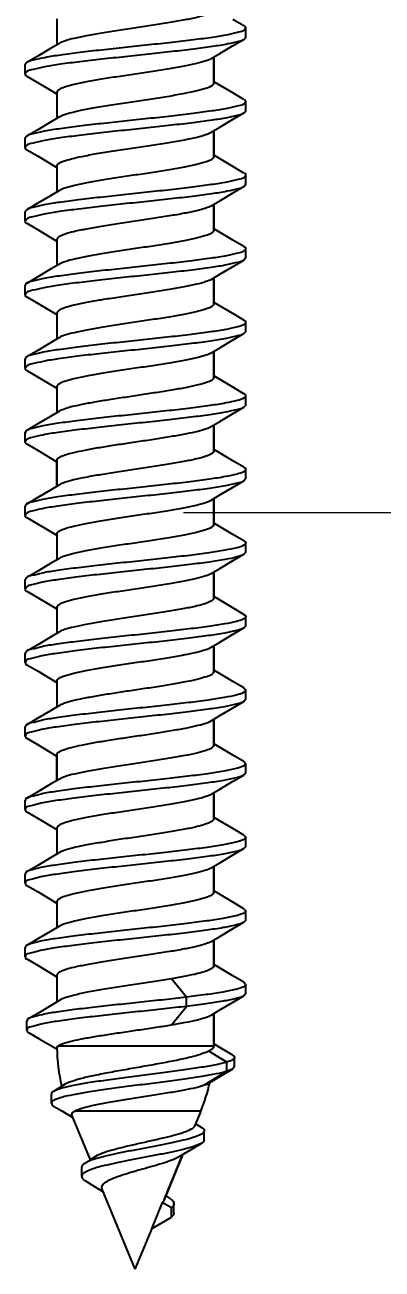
# Model space of a CAD drawing. Header units: millimetres. Extents: x -1995 to -555, y 489 to 1011.
# Drawn here: x -1661.09 to -1654.78, y 570.33 to 592.32 of the extents above; entities that cross this region are included whole.
import ezdxf

# ---------------------------------------------------------------- set-up
doc = ezdxf.new("R2010")
doc.units = ezdxf.units.MM
doc.layers.add('dim', color=82, linetype='Continuous', lineweight=9)
doc.styles.add('ROMAND', font='romand.shx', dxfattribs={"width": 0.75, "bigfont": 'gbcbig.shx'})
doc.dimstyles.new('YanXiu', dxfattribs={"dimtxt": 2.5, "dimasz": 2.2, "dimexe": 1, "dimexo": 0, "dimgap": 0.66, "dimtad": 0, "dimzin": 1, "dimdsep": 46, "dimtxsty": 'ROMAND', "dimblk": 'CLOSEDBLANK', "dimcen": 0, "dimclrd": 3, "dimclre": 3, "dimclrt": 7, "dimazin": 0, "dimtfac": 1, "dimtofl": 0, "dimtmove": 0, "dimatfit": 3, "dimldrblk": 'CLOSEDBLANK', "dimfxl": 1, "dimlwd": 5, "dimlwe": 5, "dimarcsym": 0})

# ---------------------------------------------------------------- blocks, each defined once
blk = doc.blocks.new('_ClosedBlank')
at = {"color": 0, "linetype": 'ByBlock', "lineweight": -2}
for p, q in [((-1, 0.1667), (0, 0)), ((-1, 0.1667), (-1, -0.1667)), ((0, 0), (-1, -0.1667))]:
    blk.add_line(p, q, dxfattribs=at)
blk = doc.blocks.new('*D124')
at = {"layer": 'Defpoints', "color": 0}
for p in [(-1647.09, 593.93), (-1643.19, 593.73), (-1647.09, 583.692)]:
    blk.add_point(p, dxfattribs=at)
at = {"layer": 'dim', "color": 3, "lineweight": 5}
for p, q in [((-1647.09, 592.531), (-1647.09, 582.292)), ((-1643.19, 592.331), (-1643.19, 582.292)), ((-1652.69, 583.692), (-1658.29, 583.692)), ((-1637.59, 583.692), (-1627.807, 583.692))]:
    blk.add_line(p, q, dxfattribs=at)
at = {"layer": 'dim', "color": 3, "lineweight": 5, "xscale": 5.600000000000001, "yscale": 5.600000000000001, "zscale": 5.600000000000001}
blk.add_blockref('_ClosedBlank', (-1647.09, 583.692), dxfattribs=at)
at = {"layer": 'dim', "color": 3, "lineweight": 5, "xscale": 5.600000000000001, "yscale": 5.600000000000001, "zscale": 5.600000000000001, "rotation": 180}
blk.add_blockref('_ClosedBlank', (-1643.19, 583.692), dxfattribs=at)
at = {"layer": 'dim', "color": 7, "insert": (-1621.657, 583.692), "char_height": 7, "attachment_point": 5, "style": 'ROMAND'}
blk.add_mtext('M4', dxfattribs=at)

msp = doc.modelspace()

# ---------------------------------------------------------------- linework, layer by layer
at = {"color": 7, "linetype": 'Continuous'}
for p, q in [((-1660.525, 592.423), (-1660.525, 591.964)), ((-1657.222, 592.299), (-1657.417, 592.414)), ((-1657.19, 592.099), (-1657.19, 592.261)), ((-1657.755, 591.287), (-1657.755, 591.746)), ((-1657.755, 591.746), (-1657.755, 591.287)), ((-1661.058, 591.649), (-1661.09, 591.611)), ((-1661.09, 591.611), (-1661.09, 591.449)), ((-1661.058, 591.411), (-1660.858, 591.294)), ((-1660.858, 591.294), (-1660.536, 591.103)), ((-1657.743, 591.307), (-1657.755, 591.314)), ((-1657.417, 591.114), (-1657.743, 591.307)), ((-1660.536, 591.103), (-1660.525, 591.096)), ((-1660.525, 591.123), (-1660.525, 590.664)), ((-1657.222, 590.999), (-1657.417, 591.114)), ((-1657.19, 590.799), (-1657.19, 590.961)), ((-1661.058, 590.349), (-1661.09, 590.311)), ((-1657.755, 589.987), (-1657.755, 590.446)), ((-1657.755, 590.446), (-1657.755, 589.987)), ((-1661.09, 590.311), (-1661.09, 590.149)), ((-1661.058, 590.111), (-1660.858, 589.994)), ((-1660.858, 589.994), (-1660.536, 589.803)), ((-1657.743, 590.007), (-1657.755, 590.014)), ((-1657.417, 589.814), (-1657.743, 590.007)), ((-1660.536, 589.803), (-1660.525, 589.796)), ((-1660.525, 589.823), (-1660.525, 589.364)), ((-1657.222, 589.699), (-1657.417, 589.814)), ((-1657.19, 589.499), (-1657.19, 589.661)), ((-1661.058, 589.049), (-1661.09, 589.011)), ((-1657.755, 588.687), (-1657.755, 589.146)), ((-1657.755, 589.146), (-1657.755, 588.687)), ((-1661.09, 589.011), (-1661.09, 588.849)), ((-1661.058, 588.811), (-1660.858, 588.694)), ((-1660.858, 588.694), (-1660.536, 588.503)), ((-1657.743, 588.707), (-1657.755, 588.714)), ((-1657.417, 588.514), (-1657.743, 588.707)), ((-1660.536, 588.503), (-1660.525, 588.496)), ((-1660.525, 588.523), (-1660.525, 588.064)), ((-1657.222, 588.399), (-1657.417, 588.514)), ((-1657.19, 588.199), (-1657.222, 588.161)), ((-1657.19, 588.199), (-1657.19, 588.361)), ((-1661.09, 587.711), (-1661.09, 587.549)), ((-1657.755, 587.387), (-1657.755, 587.846)), ((-1657.755, 587.846), (-1657.755, 587.387)), ((-1661.058, 587.511), (-1660.858, 587.394)), ((-1660.858, 587.394), (-1660.536, 587.203)), ((-1657.743, 587.407), (-1657.755, 587.414)), ((-1657.417, 587.214), (-1657.743, 587.407)), ((-1660.536, 587.203), (-1660.525, 587.196)), ((-1660.525, 587.223), (-1660.525, 586.764)), ((-1657.222, 587.099), (-1657.417, 587.214)), ((-1657.19, 586.899), (-1657.19, 587.061)), ((-1657.19, 586.899), (-1657.222, 586.861)), ((-1661.09, 586.411), (-1661.09, 586.249)), ((-1657.755, 586.087), (-1657.755, 586.546)), ((-1657.755, 586.546), (-1657.755, 586.087)), ((-1661.058, 586.211), (-1660.858, 586.094)), ((-1660.858, 586.094), (-1660.536, 585.903)), ((-1657.743, 586.107), (-1657.755, 586.114)), ((-1657.417, 585.914), (-1657.743, 586.107)), ((-1660.536, 585.903), (-1660.525, 585.896)), ((-1660.525, 585.923), (-1660.525, 585.464)), ((-1657.222, 585.799), (-1657.417, 585.914)), ((-1657.19, 585.599), (-1657.19, 585.761)), ((-1657.19, 585.599), (-1657.222, 585.561)), ((-1661.09, 585.111), (-1661.09, 584.949)), ((-1657.755, 584.787), (-1657.755, 585.246)), ((-1657.755, 585.246), (-1657.755, 584.787)), ((-1661.058, 584.911), (-1660.858, 584.794)), ((-1660.858, 584.794), (-1660.536, 584.603)), ((-1657.743, 584.807), (-1657.755, 584.814)), ((-1657.417, 584.614), (-1657.743, 584.807)), ((-1660.536, 584.603), (-1660.525, 584.596)), ((-1660.525, 584.164), (-1660.525, 584.623)), ((-1660.525, 584.623), (-1660.525, 584.164)), ((-1657.222, 584.499), (-1657.417, 584.614)), ((-1657.19, 584.299), (-1657.19, 584.461)), ((-1657.19, 584.299), (-1657.222, 584.261)), ((-1661.09, 583.811), (-1661.09, 583.649)), ((-1657.755, 583.487), (-1657.755, 583.946)), ((-1657.755, 583.946), (-1657.755, 583.487)), ((-1661.058, 583.611), (-1660.858, 583.494)), ((-1660.858, 583.494), (-1660.536, 583.303)), ((-1660.525, 583.323), (-1660.525, 582.864)), ((-1657.743, 583.507), (-1657.755, 583.514)), ((-1657.417, 583.314), (-1657.743, 583.507)), ((-1657.222, 583.199), (-1657.417, 583.314)), ((-1660.536, 583.303), (-1660.525, 583.296)), ((-1657.19, 582.999), (-1657.19, 583.161)), ((-1657.19, 582.999), (-1657.222, 582.961)), ((-1657.755, 582.187), (-1657.755, 582.646)), ((-1657.755, 582.646), (-1657.755, 582.187)), ((-1661.09, 582.511), (-1661.09, 582.349)), ((-1661.058, 582.311), (-1660.858, 582.194)), ((-1657.743, 582.207), (-1657.755, 582.214)), ((-1657.417, 582.014), (-1657.743, 582.207)), ((-1660.858, 582.194), (-1660.536, 582.003)), ((-1660.536, 582.003), (-1660.525, 581.996)), ((-1660.525, 582.023), (-1660.525, 581.564)), ((-1657.222, 581.899), (-1657.417, 582.014)), ((-1657.19, 581.699), (-1657.19, 581.861)), ((-1657.19, 581.699), (-1657.222, 581.661)), ((-1657.755, 580.887), (-1657.755, 581.346)), ((-1657.755, 581.346), (-1657.755, 580.887)), ((-1661.09, 581.211), (-1661.09, 581.049)), ((-1661.058, 581.011), (-1660.858, 580.894)), ((-1660.858, 580.894), (-1660.536, 580.703)), ((-1657.743, 580.907), (-1657.755, 580.914)), ((-1657.417, 580.714), (-1657.743, 580.907)), ((-1660.536, 580.703), (-1660.525, 580.696)), ((-1660.525, 580.723), (-1660.525, 580.264)), ((-1657.222, 580.599), (-1657.417, 580.714)), ((-1657.222, 580.599), (-1657.19, 580.561)), ((-1657.19, 580.399), (-1657.19, 580.561)), ((-1657.19, 580.399), (-1657.222, 580.361)), ((-1657.755, 579.587), (-1657.755, 580.046)), ((-1657.755, 580.046), (-1657.755, 579.587)), ((-1661.09, 579.911), (-1661.09, 579.749)), ((-1661.058, 579.711), (-1660.858, 579.594)), ((-1660.858, 579.594), (-1660.536, 579.403)), ((-1657.743, 579.607), (-1657.755, 579.614)), ((-1657.417, 579.414), (-1657.743, 579.607)), ((-1660.536, 579.403), (-1660.525, 579.396)), ((-1660.525, 578.964), (-1660.525, 579.423)), ((-1660.525, 579.423), (-1660.525, 578.964)), ((-1657.222, 579.299), (-1657.417, 579.414)), ((-1657.222, 579.299), (-1657.19, 579.261)), ((-1657.19, 579.099), (-1657.19, 579.261)), ((-1657.19, 579.099), (-1657.222, 579.061)), ((-1657.755, 578.287), (-1657.755, 578.746)), ((-1657.755, 578.746), (-1657.755, 578.287)), ((-1661.09, 578.611), (-1661.09, 578.449)), ((-1661.058, 578.411), (-1660.858, 578.294)), ((-1660.858, 578.294), (-1660.536, 578.103)), ((-1657.743, 578.307), (-1657.755, 578.314)), ((-1657.417, 578.114), (-1657.743, 578.307)), ((-1660.536, 578.103), (-1660.525, 578.096)), ((-1660.525, 578.123), (-1660.525, 577.664)), ((-1657.222, 577.999), (-1657.417, 578.114)), ((-1657.222, 577.999), (-1657.19, 577.961)), ((-1657.19, 577.799), (-1657.19, 577.961)), ((-1657.19, 577.799), (-1657.222, 577.761)), ((-1657.755, 576.987), (-1657.755, 577.446)), ((-1657.755, 577.446), (-1657.755, 576.987)), ((-1661.09, 577.311), (-1661.09, 577.149)), ((-1661.058, 577.111), (-1660.858, 576.994)), ((-1660.858, 576.994), (-1660.536, 576.803)), ((-1657.743, 577.007), (-1657.755, 577.014)), ((-1657.417, 576.814), (-1657.743, 577.007)), ((-1660.536, 576.803), (-1660.525, 576.796)), ((-1660.525, 576.823), (-1660.525, 576.364)), ((-1657.222, 576.699), (-1657.417, 576.814)), ((-1657.222, 576.699), (-1657.19, 576.661)), ((-1657.19, 576.499), (-1657.222, 576.461)), ((-1657.19, 576.499), (-1657.19, 576.661)), ((-1657.755, 575.687), (-1657.755, 576.146)), ((-1657.755, 576.146), (-1657.755, 575.687)), ((-1661.09, 576.011), (-1661.09, 575.849)), ((-1661.058, 575.811), (-1660.858, 575.694)), ((-1660.858, 575.694), (-1660.536, 575.503)), ((-1657.743, 575.707), (-1657.755, 575.714)), ((-1657.417, 575.514), (-1657.743, 575.707)), ((-1660.536, 575.503), (-1660.525, 575.496)), ((-1660.525, 575.523), (-1660.525, 575.05)), ((-1658.239, 575.136), (-1658.5, 575.462)), ((-1657.222, 575.399), (-1657.417, 575.514)), ((-1657.222, 575.399), (-1657.19, 575.361)), ((-1657.19, 575.199), (-1657.222, 575.161)), ((-1657.19, 575.199), (-1657.19, 575.361)), ((-1658.5, 574.647), (-1658.239, 574.973)), ((-1658.239, 574.973), (-1658.239, 575.136)), ((-1657.755, 574.273), (-1657.755, 574.846)), ((-1657.755, 574.846), (-1657.755, 574.273)), ((-1661.061, 574.714), (-1661.061, 574.552)), ((-1661.028, 574.514), (-1660.828, 574.396)), ((-1660.828, 574.396), (-1660.523, 574.217)), ((-1657.617, 574.228), (-1657.755, 574.311)), ((-1660.525, 574.239), (-1660.507, 574.27)), ((-1657.755, 574.27), (-1660.507, 574.27)), ((-1657.526, 573.988), (-1657.843, 574.183)), ((-1657.421, 574.111), (-1657.617, 574.228)), ((-1657.526, 573.825), (-1657.526, 573.988)), ((-1657.423, 573.866), (-1657.526, 573.825)), ((-1657.518, 573.811), (-1657.423, 573.866)), ((-1657.387, 573.908), (-1657.423, 573.866)), ((-1657.387, 573.908), (-1657.387, 574.07)), ((-1657.916, 573.585), (-1657.526, 573.825)), ((-1657.856, 573.612), (-1657.518, 573.811)), ((-1660.625, 573.423), (-1660.625, 573.261)), ((-1660.379, 573.596), (-1660.586, 573.47)), ((-1660.582, 573.211), (-1660.436, 573.124)), ((-1660.436, 573.124), (-1660.253, 573.016)), ((-1660.263, 573.041), (-1659.939, 572.26)), ((-1657.983, 573.122), (-1660.208, 573.122)), ((-1657.983, 573.122), (-1658.093, 572.857)), ((-1657.969, 572.832), (-1658.076, 572.898)), ((-1657.923, 572.613), (-1657.923, 572.776)), ((-1658.631, 571.557), (-1658.3, 572.359)), ((-1658.3, 572.359), (-1658.631, 571.557)), ((-1660.088, 572.13), (-1660.088, 571.967)), ((-1659.92, 572.272), (-1660.033, 572.199)), ((-1659.861, 572.31), (-1659.92, 572.272)), ((-1660.022, 571.889), (-1659.86, 571.791)), ((-1659.86, 571.791), (-1659.705, 571.694)), ((-1659.14, 570.33), (-1659.724, 571.741)), ((-1658.666, 571.507), (-1658.854, 571.041)), ((-1658.504, 571.411), (-1658.666, 571.507)), ((-1658.525, 571.575), (-1658.602, 571.629)), ((-1658.459, 571.324), (-1658.459, 571.487)), ((-1658.854, 571.041), (-1658.504, 571.249)), ((-1658.504, 571.249), (-1658.504, 571.411)), ((-1659.14, 570.33), (-1658.843, 571.048))]:
    msp.add_line(p, q, dxfattribs=at)
for points in [[(-1660.481, 591.99), (-1660.637, 591.897), (-1660.862, 591.764), (-1661.058, 591.649)], [(-1657.799, 591.72), (-1657.647, 591.81), (-1657.422, 591.944), (-1657.222, 592.061)], [(-1660.481, 590.69), (-1660.637, 590.597), (-1660.862, 590.464), (-1661.058, 590.349)], [(-1657.799, 590.42), (-1657.647, 590.51), (-1657.422, 590.644), (-1657.222, 590.761)], [(-1660.481, 589.39), (-1660.637, 589.297), (-1660.862, 589.164), (-1661.058, 589.049)], [(-1657.799, 589.12), (-1657.647, 589.21), (-1657.422, 589.344), (-1657.222, 589.461)], [(-1657.799, 587.82), (-1657.647, 587.91), (-1657.422, 588.044), (-1657.222, 588.161)], [(-1660.481, 588.09), (-1660.637, 587.997), (-1660.862, 587.864), (-1661.058, 587.749)], [(-1657.799, 586.52), (-1657.647, 586.61), (-1657.422, 586.744), (-1657.222, 586.861)], [(-1660.481, 586.79), (-1660.637, 586.697), (-1660.862, 586.564), (-1661.058, 586.449)], [(-1657.799, 585.22), (-1657.647, 585.31), (-1657.422, 585.444), (-1657.222, 585.561)], [(-1660.481, 585.49), (-1660.637, 585.397), (-1660.862, 585.264), (-1661.058, 585.149)], [(-1660.481, 584.19), (-1660.637, 584.097), (-1660.862, 583.964), (-1661.058, 583.849)], [(-1657.799, 583.92), (-1657.647, 584.01), (-1657.422, 584.144), (-1657.222, 584.261)], [(-1660.481, 582.89), (-1660.637, 582.797), (-1660.862, 582.664), (-1661.058, 582.549)], [(-1657.799, 582.62), (-1657.647, 582.71), (-1657.422, 582.844), (-1657.222, 582.961)], [(-1660.481, 581.59), (-1660.637, 581.497), (-1660.862, 581.364), (-1661.058, 581.249)], [(-1657.799, 581.32), (-1657.647, 581.41), (-1657.422, 581.544), (-1657.222, 581.661)], [(-1660.481, 580.29), (-1660.637, 580.197), (-1660.862, 580.064), (-1661.058, 579.949)], [(-1657.799, 580.02), (-1657.647, 580.11), (-1657.422, 580.244), (-1657.222, 580.361)], [(-1660.481, 578.99), (-1660.637, 578.897), (-1660.862, 578.764), (-1661.058, 578.649)], [(-1657.799, 578.72), (-1657.647, 578.81), (-1657.422, 578.944), (-1657.222, 579.061)], [(-1660.481, 577.69), (-1660.637, 577.597), (-1660.862, 577.464), (-1661.058, 577.349)], [(-1657.799, 577.42), (-1657.647, 577.51), (-1657.422, 577.644), (-1657.222, 577.761)], [(-1660.481, 576.39), (-1660.637, 576.297), (-1660.862, 576.164), (-1661.058, 576.049)], [(-1657.799, 576.12), (-1657.647, 576.21), (-1657.422, 576.344), (-1657.222, 576.461)], [(-1660.475, 575.081), (-1660.608, 575.001), (-1660.833, 574.867), (-1661.029, 574.752)], [(-1657.799, 574.82), (-1657.647, 574.91), (-1657.422, 575.044), (-1657.222, 575.161)], [(-1658.355, 572.325), (-1658.126, 572.463), (-1657.975, 572.552)]]:
    msp.add_lwpolyline(points, dxfattribs=at)
for centre, radius, start, end in [((-1657.525, 574.27), 3, 180.5898, 193.701), ((-1657.801, 574.273), 0.0462, 357.2989, 359.9988), ((-1660.755, 574.27), 3, 337.5, 347.678), ((-1660.755, 574.27), 3, 337.5, 347.6585), ((-1659.572, 571.304), 1.01, 110.9738, 112.1012), ((-1659.549, 571.242), 1.076, 110.8425, 110.9839)]:
    msp.add_arc(centre, radius, start, end, dxfattribs=at)
for points, start_tangent, end_tangent in [([(-1657.755, 592.587), (-1657.789, 592.541), (-1657.889, 592.495), (-1658.051, 592.45), (-1658.267, 592.404), (-1658.53, 592.357), (-1658.823, 592.31), (-1659.126, 592.264), (-1659.435, 592.218), (-1659.734, 592.171), (-1660.002, 592.123), (-1660.219, 592.078), (-1660.386, 592.031), (-1660.481, 591.99)], (0, -1), (-0.845212, -0.534431)), ([(-1657.195, 592.262), (-1657.211, 592.231), (-1657.317, 592.186), (-1657.509, 592.141), (-1657.777, 592.096), (-1658.11, 592.051), (-1658.49, 592.007), (-1658.901, 591.962), (-1659.323, 591.917), (-1659.736, 591.872), (-1660.122, 591.827), (-1660.461, 591.782), (-1660.739, 591.737), (-1660.942, 591.692), (-1661.058, 591.649)], (-0.20449, -0.978869), (-0.76447, -0.64466)), ([(-1657.22, 592.303), (-1657.195, 592.276), (-1657.195, 592.262)], (0.89047, -0.455043), (-0.20449, -0.978869)), ([(-1657.22, 592.059), (-1657.317, 592.023), (-1657.509, 591.979), (-1657.777, 591.934), (-1658.11, 591.889), (-1658.49, 591.844), (-1658.901, 591.799), (-1659.323, 591.754), (-1659.736, 591.709), (-1660.122, 591.665), (-1660.461, 591.62), (-1660.739, 591.575), (-1660.942, 591.53), (-1661.06, 591.485), (-1661.087, 591.448)], (-0.732935, -0.680299), (-0.259176, -0.96583)), ([(-1657.195, 592.1), (-1657.211, 592.068), (-1657.22, 592.059)], (-0.20449, -0.978869), (-0.732935, -0.680299)), ([(-1657.799, 591.72), (-1657.892, 591.68), (-1658.057, 591.633), (-1658.276, 591.587), (-1658.539, 591.54), (-1658.832, 591.494), (-1659.14, 591.448), (-1659.448, 591.401), (-1659.741, 591.355), (-1660.003, 591.308), (-1660.223, 591.262), (-1660.388, 591.215), (-1660.49, 591.169), (-1660.525, 591.123)], (-0.845371, -0.534179), (0, -1)), ([(-1661.087, 591.448), (-1661.088, 591.44), (-1661.059, 591.409)], (-0.259176, -0.96583), (0.891425, -0.453167)), ([(-1657.755, 591.287), (-1657.791, 591.24), (-1657.899, 591.192), (-1658.073, 591.144), (-1658.303, 591.097), (-1658.58, 591.048), (-1658.885, 591.001), (-1659.201, 590.953), (-1659.521, 590.905), (-1659.824, 590.856), (-1660.084, 590.807)], (0, -1), (-0.979773, -0.20011)), ([(-1657.22, 591.003), (-1657.194, 590.975), (-1657.195, 590.962)], (0.893878, -0.448311), (-0.22541, -0.974264)), ([(-1660.084, 590.807), (-1660.268, 590.765), (-1660.409, 590.723), (-1660.481, 590.69)], (-0.979773, -0.20011), (-0.843985, -0.536367)), ([(-1657.195, 590.962), (-1657.213, 590.93), (-1657.321, 590.885), (-1657.516, 590.84), (-1657.786, 590.795), (-1658.119, 590.75), (-1658.501, 590.705), (-1658.912, 590.66), (-1659.334, 590.616), (-1659.747, 590.571), (-1660.132, 590.526), (-1660.47, 590.481)], (-0.22541, -0.974264), (-0.989641, -0.143561)), ([(-1657.195, 590.8), (-1657.213, 590.767), (-1657.22, 590.759)], (-0.22541, -0.974264), (-0.734559, -0.678545)), ([(-1657.22, 590.759), (-1657.321, 590.722), (-1657.516, 590.677), (-1657.786, 590.633), (-1658.119, 590.588), (-1658.501, 590.543), (-1658.912, 590.498), (-1659.334, 590.453), (-1659.747, 590.408), (-1660.132, 590.363), (-1660.47, 590.318)], (-0.734559, -0.678545), (-0.989641, -0.143561)), ([(-1660.47, 590.481), (-1660.745, 590.436), (-1660.946, 590.391), (-1661.058, 590.349)], (-0.989641, -0.143561), (-0.754293, -0.656538)), ([(-1660.084, 589.992), (-1659.824, 590.041), (-1659.521, 590.09), (-1659.201, 590.138), (-1658.885, 590.186), (-1658.58, 590.234), (-1658.303, 590.282), (-1658.073, 590.329), (-1657.899, 590.377), (-1657.799, 590.42)], (0.979773, 0.20011), (0.8467, 0.53207)), ([(-1661.087, 590.148), (-1661.088, 590.139), (-1661.059, 590.109)], (-0.259277, -0.965803), (0.894064, -0.447938)), ([(-1660.47, 590.318), (-1660.745, 590.274), (-1660.946, 590.229), (-1661.062, 590.184), (-1661.087, 590.148)], (-0.989641, -0.143561), (-0.259277, -0.965803)), ([(-1660.525, 589.823), (-1660.496, 589.865), (-1660.409, 589.908), (-1660.268, 589.95), (-1660.084, 589.992)], (0, 1), (0.979773, 0.20011)), ([(-1657.755, 589.987), (-1657.789, 589.941), (-1657.891, 589.895), (-1658.057, 589.848), (-1658.274, 589.802), (-1658.534, 589.756), (-1658.823, 589.71), (-1659.129, 589.664), (-1659.437, 589.618), (-1659.733, 589.571), (-1659.995, 589.525), (-1660.214, 589.479), (-1660.384, 589.432), (-1660.481, 589.39)], (0, -1), (-0.845373, -0.534176)), ([(-1657.22, 589.702), (-1657.193, 589.673), (-1657.194, 589.662)], (0.895436, -0.445191), (-0.241962, -0.970286)), ([(-1657.194, 589.662), (-1657.214, 589.628), (-1657.326, 589.584), (-1657.522, 589.539), (-1657.794, 589.494), (-1658.129, 589.449), (-1658.512, 589.404), (-1658.924, 589.359), (-1659.346, 589.314), (-1659.758, 589.269), (-1660.141, 589.225), (-1660.478, 589.18), (-1660.752, 589.135), (-1660.95, 589.09), (-1661.059, 589.05)], (-0.241962, -0.970286), (-0.745527, -0.666475)), ([(-1657.194, 589.5), (-1657.214, 589.466), (-1657.221, 589.46)], (-0.241962, -0.970286), (-0.739092, -0.673605)), ([(-1657.221, 589.46), (-1657.326, 589.421), (-1657.522, 589.376), (-1657.794, 589.331), (-1658.129, 589.286), (-1658.512, 589.242), (-1658.924, 589.197), (-1659.346, 589.152), (-1659.758, 589.107), (-1660.141, 589.062), (-1660.478, 589.017), (-1660.752, 588.972), (-1660.95, 588.927), (-1661.064, 588.883), (-1661.086, 588.848)], (-0.739092, -0.673605), (-0.252991, -0.967469)), ([(-1657.799, 589.12), (-1657.892, 589.08), (-1658.057, 589.033), (-1658.276, 588.987), (-1658.539, 588.94), (-1658.832, 588.894), (-1659.14, 588.848), (-1659.448, 588.801), (-1659.741, 588.755), (-1660.003, 588.708), (-1660.223, 588.662), (-1660.388, 588.615), (-1660.49, 588.569), (-1660.525, 588.523)], (-0.845371, -0.534179), (0, -1)), ([(-1661.086, 588.848), (-1661.087, 588.838), (-1661.059, 588.808)], (-0.252991, -0.967469), (0.895436, -0.44519)), ([(-1657.755, 588.687), (-1657.789, 588.641), (-1657.893, 588.594), (-1658.06, 588.547), (-1658.278, 588.501), (-1658.538, 588.455), (-1658.829, 588.409), (-1659.135, 588.363), (-1659.442, 588.317), (-1659.736, 588.27), (-1659.997, 588.224), (-1660.215, 588.178), (-1660.384, 588.131), (-1660.481, 588.09)], (0, -1), (-0.845189, -0.534468)), ([(-1657.221, 588.402), (-1657.193, 588.372), (-1657.194, 588.362)], (0.895389, -0.445284), (-0.253548, -0.967323)), ([(-1657.221, 588.16), (-1657.33, 588.12), (-1657.528, 588.075), (-1657.802, 588.03), (-1658.139, 587.985), (-1658.522, 587.94), (-1658.935, 587.895), (-1659.357, 587.851), (-1659.769, 587.806), (-1660.151, 587.761), (-1660.486, 587.716), (-1660.758, 587.671), (-1660.954, 587.626), (-1661.066, 587.581), (-1661.086, 587.548)], (-0.746016, -0.665928), (-0.24108, -0.970505)), ([(-1657.194, 588.362), (-1657.216, 588.327), (-1657.33, 588.282), (-1657.528, 588.237), (-1657.802, 588.193), (-1658.139, 588.148), (-1658.522, 588.103), (-1658.935, 588.058), (-1659.357, 588.013), (-1659.769, 587.968), (-1660.151, 587.923), (-1660.486, 587.879), (-1660.758, 587.834), (-1660.954, 587.789), (-1661.059, 587.75)], (-0.253548, -0.967323), (-0.738735, -0.673996)), ([(-1661.059, 587.75), (-1661.066, 587.744), (-1661.086, 587.71)], (-0.738735, -0.673996), (-0.24108, -0.970505)), ([(-1657.799, 587.82), (-1657.892, 587.78), (-1658.057, 587.733), (-1658.276, 587.687), (-1658.539, 587.64), (-1658.832, 587.594), (-1659.14, 587.548), (-1659.448, 587.501), (-1659.741, 587.455), (-1660.003, 587.408), (-1660.223, 587.362), (-1660.388, 587.315), (-1660.49, 587.269), (-1660.525, 587.223)], (-0.845371, -0.534179), (0, -1)), ([(-1661.086, 587.548), (-1661.087, 587.537), (-1661.059, 587.508)], (-0.24108, -0.970505), (0.89539, -0.445282)), ([(-1657.755, 587.387), (-1657.79, 587.341), (-1657.896, 587.293), (-1658.065, 587.246), (-1658.283, 587.2), (-1658.544, 587.154), (-1658.838, 587.108), (-1659.145, 587.062), (-1659.451, 587.016), (-1659.742, 586.969), (-1660.002, 586.923), (-1660.22, 586.877), (-1660.387, 586.831), (-1660.481, 586.79)], (0, -1), (-0.844717, -0.535213)), ([(-1657.193, 587.062), (-1657.218, 587.026), (-1657.334, 586.981), (-1657.535, 586.936), (-1657.811, 586.891), (-1658.149, 586.847), (-1658.533, 586.802), (-1658.946, 586.757), (-1659.368, 586.712), (-1659.78, 586.667), (-1660.161, 586.622), (-1660.495, 586.577), (-1660.765, 586.532), (-1660.959, 586.488), (-1661.06, 586.451)], (-0.25948, -0.965748), (-0.734366, -0.678753)), ([(-1657.221, 587.101), (-1657.192, 587.071), (-1657.193, 587.062)], (0.893935, -0.448197), (-0.25948, -0.965748)), ([(-1657.221, 586.86), (-1657.334, 586.819), (-1657.535, 586.774), (-1657.811, 586.729), (-1658.149, 586.684), (-1658.533, 586.639), (-1658.946, 586.594), (-1659.368, 586.549), (-1659.78, 586.505), (-1660.161, 586.46), (-1660.495, 586.415), (-1660.765, 586.37), (-1660.959, 586.325), (-1661.067, 586.28), (-1661.085, 586.248)], (-0.754845, -0.655904), (-0.224243, -0.974533)), ([(-1661.06, 586.451), (-1661.067, 586.443), (-1661.085, 586.41)], (-0.734366, -0.678753), (-0.224243, -0.974533)), ([(-1657.799, 586.52), (-1657.892, 586.48), (-1658.057, 586.433), (-1658.276, 586.387), (-1658.539, 586.34), (-1658.832, 586.294), (-1659.14, 586.248), (-1659.448, 586.201), (-1659.741, 586.155), (-1660.003, 586.108), (-1660.223, 586.062), (-1660.388, 586.015), (-1660.49, 585.969), (-1660.525, 585.923)], (-0.845371, -0.534179), (0, -1)), ([(-1661.085, 586.248), (-1661.086, 586.235), (-1661.06, 586.207)], (-0.224243, -0.974533), (0.893726, -0.448613)), ([(-1657.755, 586.087), (-1657.786, 586.043), (-1657.881, 585.998), (-1658.033, 585.954), (-1658.231, 585.91), (-1658.469, 585.867), (-1658.741, 585.823), (-1659.03, 585.779), (-1659.32, 585.735), (-1659.602, 585.692)], (0, -1), (-0.987676, -0.156515)), ([(-1657.192, 585.762), (-1657.22, 585.725), (-1657.339, 585.68), (-1657.541, 585.635), (-1657.819, 585.59), (-1658.159, 585.545), (-1658.544, 585.5), (-1658.958, 585.456), (-1659.38, 585.411), (-1659.791, 585.366)], (-0.258938, -0.965894), (-0.993725, -0.111847)), ([(-1657.221, 585.801), (-1657.192, 585.77), (-1657.192, 585.762)], (0.891223, -0.453565), (-0.258938, -0.965894)), ([(-1659.602, 585.692), (-1659.858, 585.65), (-1660.085, 585.607), (-1660.271, 585.565), (-1660.411, 585.522), (-1660.481, 585.49)], (-0.987676, -0.156515), (-0.844393, -0.535724)), ([(-1657.222, 585.561), (-1657.339, 585.517), (-1657.541, 585.473), (-1657.819, 585.428), (-1658.159, 585.383), (-1658.544, 585.338), (-1658.958, 585.293), (-1659.38, 585.248), (-1659.791, 585.203)], (-0.76514, -0.643864), (-0.993725, -0.111847)), ([(-1659.791, 585.366), (-1660.171, 585.321), (-1660.503, 585.276), (-1660.771, 585.231), (-1660.963, 585.186), (-1661.06, 585.151)], (-0.993725, -0.111847), (-0.732938, -0.680295)), ([(-1659.791, 585.203), (-1660.171, 585.158), (-1660.503, 585.114), (-1660.771, 585.069), (-1660.963, 585.024), (-1661.069, 584.979), (-1661.085, 584.948)], (-0.993725, -0.111847), (-0.203072, -0.979164)), ([(-1661.06, 585.151), (-1661.069, 585.141), (-1661.085, 585.11)], (-0.732938, -0.680295), (-0.203072, -0.979164)), ([(-1659.602, 584.877), (-1659.32, 584.921), (-1659.03, 584.964), (-1658.741, 585.008), (-1658.469, 585.052), (-1658.231, 585.096), (-1658.033, 585.139), (-1657.881, 585.184), (-1657.799, 585.22)], (0.987676, 0.156515), (0.843638, 0.536913)), ([(-1661.085, 584.948), (-1661.085, 584.934), (-1661.06, 584.907)], (-0.203072, -0.979164), (0.890195, -0.455579)), ([(-1660.525, 584.623), (-1660.496, 584.665), (-1660.411, 584.707), (-1660.271, 584.75), (-1660.085, 584.792), (-1659.858, 584.835), (-1659.602, 584.877)], (0, 1), (0.987676, 0.156515)), ([(-1657.755, 584.787), (-1657.79, 584.741), (-1657.895, 584.693), (-1658.064, 584.646), (-1658.284, 584.6), (-1658.552, 584.553), (-1658.851, 584.506), (-1659.159, 584.459), (-1659.462, 584.414), (-1659.753, 584.368), (-1660.014, 584.321), (-1660.229, 584.275), (-1660.391, 584.229), (-1660.481, 584.19)], (0, -1), (-0.844865, -0.534979)), ([(-1657.192, 584.462), (-1657.222, 584.424), (-1657.343, 584.379), (-1657.548, 584.334), (-1657.828, 584.289), (-1658.169, 584.244), (-1658.555, 584.199), (-1658.969, 584.154), (-1659.391, 584.109), (-1659.801, 584.065), (-1660.181, 584.02), (-1660.511, 583.975), (-1660.777, 583.93), (-1660.967, 583.885), (-1661.061, 583.852)], (-0.250933, -0.968004), (-0.734948, -0.678123)), ([(-1657.221, 584.5), (-1657.191, 584.468), (-1657.192, 584.462)], (0.887368, -0.461061), (-0.250933, -0.968004)), ([(-1657.222, 584.261), (-1657.343, 584.216), (-1657.548, 584.171), (-1657.828, 584.126), (-1658.169, 584.082), (-1658.555, 584.037), (-1658.969, 583.992), (-1659.391, 583.947), (-1659.801, 583.902), (-1660.181, 583.857), (-1660.511, 583.812), (-1660.777, 583.767), (-1660.967, 583.723), (-1661.071, 583.678), (-1661.084, 583.648)], (-0.776521, -0.630091), (-0.178115, -0.98401)), ([(-1661.061, 583.852), (-1661.071, 583.84), (-1661.084, 583.81)], (-0.734948, -0.678123), (-0.178115, -0.98401)), ([(-1660.525, 583.323), (-1660.491, 583.368), (-1660.391, 583.414), (-1660.229, 583.46), (-1660.014, 583.506), (-1659.753, 583.553), (-1659.462, 583.599), (-1659.159, 583.645), (-1658.851, 583.691), (-1658.552, 583.738), (-1658.284, 583.785), (-1658.064, 583.831), (-1657.896, 583.878), (-1657.799, 583.92)], (0, 1), (0.84526, 0.534355)), ([(-1661.084, 583.648), (-1661.084, 583.633), (-1661.06, 583.606)], (-0.178115, -0.98401), (0.884505, -0.466531)), ([(-1657.755, 583.487), (-1657.79, 583.441), (-1657.894, 583.394), (-1658.06, 583.347), (-1658.278, 583.301), (-1658.545, 583.254), (-1658.845, 583.207), (-1659.153, 583.16), (-1659.457, 583.115), (-1659.75, 583.068), (-1660.013, 583.021), (-1660.228, 582.975), (-1660.39, 582.929), (-1660.481, 582.89)], (0, -1), (-0.845001, -0.534764)), ([(-1657.191, 583.162), (-1657.224, 583.122), (-1657.347, 583.077), (-1657.555, 583.033), (-1657.836, 582.988), (-1658.179, 582.943), (-1658.566, 582.898), (-1658.981, 582.853), (-1659.403, 582.808), (-1659.812, 582.763), (-1660.19, 582.719), (-1660.519, 582.674), (-1660.783, 582.629), (-1660.971, 582.584), (-1661.061, 582.552)], (-0.234305, -0.972163), (-0.740799, -0.671727)), ([(-1657.222, 583.2), (-1657.191, 583.167), (-1657.191, 583.162)], (0.882454, -0.470398), (-0.234305, -0.972163)), ([(-1657.222, 582.961), (-1657.224, 582.96), (-1657.347, 582.915), (-1657.555, 582.87), (-1657.836, 582.825), (-1658.179, 582.78), (-1658.566, 582.735), (-1658.981, 582.691), (-1659.403, 582.646), (-1659.812, 582.601), (-1660.19, 582.556), (-1660.519, 582.511), (-1660.783, 582.466), (-1660.971, 582.421), (-1661.072, 582.377), (-1661.084, 582.348)], (-0.788519, -0.615011), (-0.149904, -0.988701)), ([(-1661.061, 582.552), (-1661.072, 582.539), (-1661.084, 582.51)], (-0.740799, -0.671727), (-0.149904, -0.988701)), ([(-1657.799, 582.62), (-1657.892, 582.58), (-1658.057, 582.533), (-1658.276, 582.487), (-1658.539, 582.44), (-1658.832, 582.394), (-1659.14, 582.348), (-1659.448, 582.301), (-1659.741, 582.255), (-1660.003, 582.208), (-1660.223, 582.162), (-1660.388, 582.115), (-1660.49, 582.069), (-1660.525, 582.023)], (-0.845371, -0.534179), (0, -1)), ([(-1661.084, 582.348), (-1661.083, 582.332), (-1661.061, 582.306)], (-0.149904, -0.988701), (0.876343, -0.481687)), ([(-1657.755, 582.187), (-1657.79, 582.141), (-1657.893, 582.094), (-1658.056, 582.048), (-1658.273, 582.002), (-1658.539, 581.955), (-1658.838, 581.908), (-1659.146, 581.861), (-1659.452, 581.815), (-1659.748, 581.768), (-1660.012, 581.721), (-1660.228, 581.676), (-1660.389, 581.63), (-1660.481, 581.59)], (0, -1), (-0.845049, -0.534689)), ([(-1657.191, 581.861), (-1657.226, 581.821), (-1657.352, 581.776), (-1657.561, 581.731), (-1657.845, 581.687), (-1658.189, 581.642), (-1658.577, 581.597), (-1658.992, 581.552), (-1659.414, 581.507), (-1659.823, 581.462), (-1660.2, 581.417), (-1660.527, 581.372), (-1660.79, 581.328), (-1660.975, 581.283), (-1661.061, 581.253)], (-0.207792, -0.978173), (-0.750666, -0.660681)), ([(-1657.222, 581.899), (-1657.19, 581.866), (-1657.191, 581.861)], (0.876544, -0.481322), (-0.207792, -0.978173)), ([(-1657.222, 581.662), (-1657.226, 581.659), (-1657.352, 581.614), (-1657.561, 581.569), (-1657.845, 581.524), (-1658.189, 581.479), (-1658.577, 581.434), (-1658.992, 581.389), (-1659.414, 581.345), (-1659.823, 581.3), (-1660.2, 581.255), (-1660.527, 581.21), (-1660.79, 581.165), (-1660.975, 581.12), (-1661.074, 581.075), (-1661.083, 581.048)], (-0.800628, -0.599162), (-0.118979, -0.992897)), ([(-1661.061, 581.253), (-1661.074, 581.238), (-1661.083, 581.21)], (-0.750666, -0.660681), (-0.118979, -0.992897)), ([(-1660.525, 580.723), (-1660.491, 580.769), (-1660.389, 580.815), (-1660.228, 580.861), (-1660.012, 580.907), (-1659.748, 580.953), (-1659.452, 581.001), (-1659.146, 581.047), (-1658.838, 581.093), (-1658.539, 581.14), (-1658.273, 581.188), (-1658.056, 581.233), (-1657.893, 581.279), (-1657.799, 581.32)], (0, 1), (0.845154, 0.534522)), ([(-1661.083, 581.048), (-1661.082, 581.03), (-1661.061, 581.006)], (-0.118979, -0.992897), (0.865441, -0.501011)), ([(-1657.755, 580.887), (-1657.786, 580.843), (-1657.88, 580.799), (-1658.028, 580.755), (-1658.226, 580.711), (-1658.471, 580.667), (-1658.75, 580.621), (-1659.043, 580.577)], (0, -1), (-0.988972, -0.148103)), ([(-1659.043, 580.577), (-1659.323, 580.535), (-1659.602, 580.492), (-1659.863, 580.449), (-1660.089, 580.406), (-1660.271, 580.365), (-1660.41, 580.322), (-1660.481, 580.29)], (-0.988972, -0.148103), (-0.84417, -0.536075)), ([(-1657.19, 580.561), (-1657.229, 580.52), (-1657.357, 580.475), (-1657.568, 580.43), (-1657.853, 580.385), (-1658.199, 580.34), (-1658.588, 580.296), (-1659.003, 580.251)], (-0.170281, -0.985396), (-0.994391, -0.105767)), ([(-1659.003, 580.251), (-1659.425, 580.206), (-1659.834, 580.161), (-1660.209, 580.116), (-1660.535, 580.071), (-1660.796, 580.026), (-1660.979, 579.981), (-1661.062, 579.953)], (-0.994391, -0.105767), (-0.764359, -0.644791)), ([(-1657.222, 580.362), (-1657.229, 580.357), (-1657.357, 580.313), (-1657.568, 580.268), (-1657.853, 580.223), (-1658.199, 580.178), (-1658.588, 580.133), (-1659.003, 580.088)], (-0.812527, -0.582924), (-0.994391, -0.105767)), ([(-1659.003, 580.088), (-1659.425, 580.043), (-1659.834, 579.998), (-1660.209, 579.954), (-1660.535, 579.909), (-1660.796, 579.864), (-1660.979, 579.819), (-1661.075, 579.774), (-1661.083, 579.748)], (-0.994391, -0.105767), (-0.085904, -0.996303)), ([(-1659.043, 579.762), (-1658.75, 579.807), (-1658.471, 579.852), (-1658.226, 579.897), (-1658.028, 579.94), (-1657.88, 579.984), (-1657.799, 580.02)], (0.988972, 0.148103), (0.843965, 0.536398)), ([(-1661.062, 579.953), (-1661.075, 579.937), (-1661.083, 579.911)], (-0.764359, -0.644791), (-0.085904, -0.996303)), ([(-1661.083, 579.748), (-1661.081, 579.729), (-1661.061, 579.705)], (-0.085904, -0.996303), (0.851683, -0.524057)), ([(-1660.525, 579.423), (-1660.496, 579.465), (-1660.41, 579.507), (-1660.271, 579.55), (-1660.089, 579.591), (-1659.863, 579.634), (-1659.602, 579.677), (-1659.323, 579.72), (-1659.043, 579.762)], (0, 1), (0.988972, 0.148103)), ([(-1657.755, 579.587), (-1657.789, 579.541), (-1657.889, 579.496), (-1658.051, 579.45), (-1658.266, 579.404), (-1658.529, 579.357), (-1658.821, 579.311), (-1659.124, 579.265), (-1659.432, 579.218), (-1659.732, 579.171), (-1660, 579.124), (-1660.218, 579.078), (-1660.385, 579.031), (-1660.481, 578.99)], (0, -1), (-0.845226, -0.534409)), ([(-1657.19, 579.261), (-1657.231, 579.219), (-1657.361, 579.174), (-1657.575, 579.129), (-1657.862, 579.084), (-1658.209, 579.039), (-1658.599, 578.994), (-1659.015, 578.949), (-1659.437, 578.905), (-1659.844, 578.86), (-1660.219, 578.815), (-1660.543, 578.77), (-1660.802, 578.725), (-1660.982, 578.68), (-1661.062, 578.654)], (-0.121343, -0.992611), (-0.781186, -0.624298)), ([(-1657.222, 579.062), (-1657.231, 579.056), (-1657.361, 579.011), (-1657.575, 578.966), (-1657.862, 578.922), (-1658.209, 578.877), (-1658.599, 578.832), (-1659.015, 578.787), (-1659.437, 578.742), (-1659.844, 578.697), (-1660.219, 578.652), (-1660.543, 578.608), (-1660.802, 578.563), (-1660.982, 578.518), (-1661.077, 578.473), (-1661.083, 578.448)], (-0.823988, -0.566608), (-0.051276, -0.998685)), ([(-1657.799, 578.72), (-1657.892, 578.68), (-1658.057, 578.633), (-1658.276, 578.587), (-1658.539, 578.54), (-1658.832, 578.494), (-1659.14, 578.448), (-1659.448, 578.401), (-1659.741, 578.355), (-1660.003, 578.308), (-1660.223, 578.262), (-1660.388, 578.215), (-1660.49, 578.169), (-1660.525, 578.123)], (-0.845371, -0.534179), (0, -1)), ([(-1661.062, 578.654), (-1661.077, 578.635), (-1661.083, 578.611)], (-0.781186, -0.624298), (-0.051276, -0.998685)), ([(-1661.083, 578.448), (-1661.08, 578.428), (-1661.062, 578.405)], (-0.051276, -0.998685), (0.835269, -0.549842)), ([(-1657.755, 578.287), (-1657.789, 578.242), (-1657.889, 578.196), (-1658.052, 578.149), (-1658.268, 578.103), (-1658.529, 578.057), (-1658.818, 578.011), (-1659.122, 577.965), (-1659.43, 577.919), (-1659.729, 577.871), (-1659.996, 577.825), (-1660.215, 577.779), (-1660.384, 577.732), (-1660.481, 577.69)], (0, -1), (-0.845284, -0.534318)), ([(-1657.19, 577.961), (-1657.233, 577.917), (-1657.366, 577.873), (-1657.582, 577.828), (-1657.871, 577.783), (-1658.219, 577.738), (-1658.61, 577.693), (-1659.026, 577.648), (-1659.448, 577.603), (-1659.855, 577.559), (-1660.229, 577.514), (-1660.551, 577.469), (-1660.808, 577.424), (-1660.986, 577.379), (-1661.062, 577.354)], (-0.062065, -0.998072), (-0.799962, -0.600051)), ([(-1657.222, 577.762), (-1657.233, 577.755), (-1657.366, 577.71), (-1657.582, 577.665), (-1657.871, 577.62), (-1658.219, 577.576), (-1658.61, 577.531), (-1659.026, 577.486), (-1659.448, 577.441), (-1659.855, 577.396), (-1660.229, 577.351), (-1660.551, 577.306), (-1660.808, 577.261), (-1660.986, 577.217), (-1661.078, 577.172), (-1661.083, 577.149)], (-0.834851, -0.550476), (-0.015719, -0.999876)), ([(-1657.799, 577.42), (-1657.892, 577.38), (-1658.057, 577.333), (-1658.276, 577.287), (-1658.539, 577.24), (-1658.832, 577.194), (-1659.14, 577.148), (-1659.448, 577.101), (-1659.741, 577.055), (-1660.003, 577.008), (-1660.223, 576.962), (-1660.388, 576.915), (-1660.49, 576.869), (-1660.525, 576.823)], (-0.845371, -0.534179), (0, -1)), ([(-1661.062, 577.354), (-1661.078, 577.334), (-1661.083, 577.311)], (-0.799962, -0.600051), (-0.015719, -0.999876)), ([(-1661.083, 577.149), (-1661.079, 577.127), (-1661.062, 577.106)], (-0.015719, -0.999876), (0.816855, -0.576843)), ([(-1657.755, 576.987), (-1657.789, 576.942), (-1657.89, 576.895), (-1658.055, 576.849), (-1658.271, 576.803), (-1658.532, 576.756), (-1658.821, 576.71), (-1659.126, 576.664), (-1659.434, 576.618), (-1659.731, 576.571), (-1659.996, 576.525), (-1660.214, 576.479), (-1660.384, 576.432), (-1660.481, 576.39)], (0, -1), (-0.84536, -0.534197)), ([(-1657.19, 576.661), (-1657.236, 576.616), (-1657.371, 576.571), (-1657.589, 576.527), (-1657.879, 576.482), (-1658.229, 576.437), (-1658.621, 576.392), (-1659.038, 576.347), (-1659.459, 576.302), (-1659.866, 576.257), (-1660.238, 576.212), (-1660.559, 576.168), (-1660.814, 576.123), (-1660.99, 576.078), (-1661.062, 576.054)], (0.004176, -0.999991), (-0.81919, -0.573522)), ([(-1657.222, 576.462), (-1657.236, 576.454), (-1657.371, 576.409), (-1657.589, 576.364), (-1657.879, 576.319), (-1658.229, 576.274), (-1658.621, 576.229), (-1659.038, 576.185), (-1659.459, 576.14), (-1659.866, 576.095), (-1660.238, 576.05), (-1660.559, 576.005), (-1660.814, 575.96), (-1660.99, 575.915), (-1661.079, 575.87), (-1661.083, 575.849)], (-0.845008, -0.534754), (0.020124, -0.999797)), ([(-1661.062, 576.054), (-1661.079, 576.033), (-1661.083, 576.011)], (-0.81919, -0.573522), (0.020124, -0.999797)), ([(-1657.799, 576.12), (-1657.892, 576.08), (-1658.057, 576.033), (-1658.276, 575.987), (-1658.539, 575.94), (-1658.832, 575.894), (-1659.14, 575.848), (-1659.448, 575.801), (-1659.741, 575.755), (-1660.003, 575.708), (-1660.223, 575.662), (-1660.388, 575.615), (-1660.49, 575.569), (-1660.525, 575.523)], (-0.845371, -0.534179), (0, -1)), ([(-1661.083, 575.849), (-1661.078, 575.826), (-1661.062, 575.806)], (0.020124, -0.999797), (0.7976, -0.603186)), ([(-1657.755, 575.687), (-1657.787, 575.643), (-1657.885, 575.597), (-1658.043, 575.551), (-1658.251, 575.507), (-1658.5, 575.462)], (0, -1), (-0.986109, -0.1661)), ([(-1658.5, 575.462), (-1658.794, 575.414), (-1659.107, 575.366), (-1659.42, 575.318), (-1659.719, 575.27), (-1659.988, 575.221), (-1660.212, 575.172), (-1660.384, 575.121), (-1660.475, 575.081)], (-0.986109, -0.1661), (-0.842363, -0.538911)), ([(-1657.19, 575.361), (-1657.19, 575.36), (-1657.238, 575.315), (-1657.376, 575.27), (-1657.596, 575.225), (-1657.888, 575.18), (-1658.239, 575.136)], (0.069829, -0.997559), (-0.99292, -0.118788)), ([(-1658.239, 574.973), (-1658.626, 574.929), (-1659.036, 574.885), (-1659.45, 574.841), (-1659.849, 574.796), (-1660.215, 574.752), (-1660.531, 574.708), (-1660.782, 574.664), (-1660.957, 574.62), (-1661.048, 574.576), (-1661.054, 574.551)], (-0.99292, -0.118788), (-0.050945, -0.998701)), ([(-1658.239, 575.136), (-1658.626, 575.091), (-1659.036, 575.047), (-1659.45, 575.003), (-1659.849, 574.959), (-1660.215, 574.915), (-1660.531, 574.871), (-1660.782, 574.826), (-1660.957, 574.782), (-1661.032, 574.757)], (-0.99292, -0.118788), (-0.791358, -0.611353)), ([(-1657.222, 575.162), (-1657.238, 575.153), (-1657.376, 575.108), (-1657.596, 575.063), (-1657.888, 575.018), (-1658.239, 574.973)], (-0.854382, -0.519646), (-0.99292, -0.118788)), ([(-1661.032, 574.757), (-1661.048, 574.738), (-1661.054, 574.714)], (-0.791358, -0.611353), (-0.050945, -0.998701)), ([(-1658.5, 574.647), (-1658.251, 574.692), (-1658.043, 574.737), (-1657.885, 574.782), (-1657.799, 574.82)], (0.986109, 0.1661), (0.843851, 0.536578)), ([(-1661.054, 574.551), (-1661.051, 574.532), (-1661.031, 574.508)], (-0.050945, -0.998701), (0.848353, -0.529431)), ([(-1660.507, 574.27), (-1660.43, 574.311), (-1660.296, 574.352), (-1660.112, 574.393), (-1659.886, 574.434), (-1659.627, 574.476), (-1659.347, 574.518), (-1659.058, 574.561), (-1658.77, 574.604), (-1658.5, 574.647)], (0.758481, 0.651696), (0.986109, 0.1661)), ([(-1657.843, 574.183), (-1657.988, 574.125), (-1658.194, 574.068), (-1658.448, 574.012), (-1658.738, 573.956), (-1659.047, 573.901), (-1659.358, 573.846), (-1659.654, 573.792), (-1659.92, 573.738), (-1660.14, 573.685), (-1660.304, 573.632), (-1660.38, 573.598)], (-0.888964, -0.457977), (-0.829586, -0.558379)), ([(-1657.755, 574.27), (-1657.766, 574.241), (-1657.795, 574.212), (-1657.843, 574.183)], (-0.047111, -0.99889), (-0.888964, -0.457977)), ([(-1657.421, 574.111), (-1657.388, 574.076), (-1657.388, 574.071)], (0.872911, -0.487879), (-0.182846, -0.983142)), ([(-1657.526, 573.988), (-1657.714, 573.942), (-1657.968, 573.896), (-1658.273, 573.85), (-1658.614, 573.803), (-1658.973, 573.757), (-1659.332, 573.711), (-1659.672, 573.665), (-1659.979, 573.619), (-1660.237, 573.573), (-1660.436, 573.527), (-1660.566, 573.481), (-1660.587, 573.472)], (-0.956769, -0.290849), (-0.888625, -0.458634)), ([(-1657.388, 574.071), (-1657.418, 574.032), (-1657.526, 573.988)], (-0.182846, -0.983142), (-0.956769, -0.290849)), ([(-1657.526, 573.825), (-1657.714, 573.779), (-1657.968, 573.733), (-1658.273, 573.687), (-1658.614, 573.641), (-1658.973, 573.595), (-1659.332, 573.549), (-1659.672, 573.503), (-1659.979, 573.457), (-1660.237, 573.411), (-1660.436, 573.365), (-1660.566, 573.319), (-1660.623, 573.273), (-1660.622, 573.261)], (-0.956769, -0.290849), (0.165385, -0.986229)), ([(-1660.587, 573.472), (-1660.623, 573.435), (-1660.622, 573.424)], (-0.888625, -0.458634), (0.165385, -0.986229)), ([(-1660.208, 573.122), (-1660.086, 573.172), (-1659.906, 573.22), (-1659.669, 573.269), (-1659.392, 573.317), (-1659.099, 573.364), (-1658.807, 573.409), (-1658.523, 573.454), (-1658.27, 573.498), (-1658.065, 573.542), (-1657.916, 573.585)], (0.869797, 0.493409), (0.938576, 0.345073)), ([(-1657.916, 573.585), (-1657.866, 573.606), (-1657.856, 573.612)], (0.938576, 0.345073), (0.865493, 0.50092)), ([(-1660.622, 573.261), (-1660.606, 573.227), (-1660.584, 573.208)], (0.165385, -0.986229), (0.829721, -0.558178)), ([(-1660.263, 573.041), (-1660.258, 573.082), (-1660.208, 573.122)], (-0.382683, 0.92388), (0.869797, 0.493409)), ([(-1657.926, 572.776), (-1657.936, 572.745), (-1658.005, 572.699), (-1658.126, 572.653), (-1658.294, 572.607), (-1658.497, 572.561), (-1658.725, 572.515), (-1658.966, 572.469), (-1659.207, 572.423), (-1659.436, 572.377), (-1659.643, 572.331), (-1659.817, 572.285), (-1659.931, 572.248)], (-0.090468, -0.995899), (-0.934561, -0.355803)), ([(-1658.092, 572.857), (-1658.14, 572.81), (-1658.251, 572.757), (-1658.417, 572.703), (-1658.624, 572.65), (-1658.858, 572.596), (-1659.101, 572.541), (-1659.336, 572.487), (-1659.548, 572.432), (-1659.721, 572.376), (-1659.845, 572.32), (-1659.862, 572.311)], (-0.291198, -0.956663), (-0.859108, -0.511795)), ([(-1657.969, 572.833), (-1657.927, 572.791), (-1657.926, 572.776)], (0.879403, -0.476079), (-0.090468, -0.995899)), ([(-1657.974, 572.55), (-1658.005, 572.537), (-1658.126, 572.491), (-1658.294, 572.445), (-1658.497, 572.399), (-1658.725, 572.353), (-1658.966, 572.307), (-1659.207, 572.261), (-1659.436, 572.215), (-1659.643, 572.169), (-1659.817, 572.123), (-1659.952, 572.077), (-1660.042, 572.031), (-1660.085, 571.985), (-1660.087, 571.967)], (-0.886418, -0.462886), (0.04174, -0.999129)), ([(-1657.926, 572.613), (-1657.936, 572.583), (-1657.974, 572.55)], (-0.090468, -0.995899), (-0.886418, -0.462886)), ([(-1659.724, 571.741), (-1659.725, 571.798), (-1659.678, 571.855), (-1659.586, 571.911), (-1659.453, 571.966), (-1659.286, 572.022), (-1659.103, 572.076), (-1658.914, 572.129), (-1658.728, 572.183), (-1658.562, 572.236), (-1658.427, 572.288), (-1658.355, 572.325)], (-0.382683, 0.92388), (0.851806, 0.523857)), ([(-1660.033, 572.199), (-1660.042, 572.193), (-1660.085, 572.147), (-1660.087, 572.13)], (-0.848665, -0.52893), (0.04174, -0.999129)), ([(-1659.952, 572.239), (-1660.033, 572.199)], (-0.926452, -0.376413), (-0.848665, -0.52893)), ([(-1660.087, 571.967), (-1660.079, 571.939), (-1660.028, 571.893), (-1660.022, 571.889)], (0.04174, -0.999129), (0.868568, -0.49557)), ([(-1658.631, 571.557), (-1658.645, 571.533), (-1658.666, 571.507)], (-0.382683, -0.92388), (-0.694899, -0.719107)), ([(-1658.524, 571.575), (-1658.492, 571.549), (-1658.462, 571.503), (-1658.46, 571.487)], (0.827983, -0.560753), (-0.019714, -0.999806)), ([(-1658.46, 571.487), (-1658.466, 571.457), (-1658.504, 571.411)], (-0.019714, -0.999806), (-0.75719, -0.653195)), ([(-1658.46, 571.324), (-1658.466, 571.295), (-1658.504, 571.249)], (-0.019714, -0.999806), (-0.75719, -0.653195))]:
    msp.add_spline(points, degree=3, dxfattribs=dict(at, start_tangent=start_tangent, end_tangent=end_tangent))

# ---------------------------------------------------------------- dimensions: what is measured, and where the dimension line sits
at = {"layer": 'dim'}
dim = msp.add_linear_dim(base=(-1647.09, 583.692), p1=(-1643.19, 593.73), p2=(-1647.09, 593.93), text='M4', dimstyle='YanXiu', override={"dimtxt": 7, "dimasz": 5.6, "dimexe": 1.3993, "dimexo": 1.3993, "dimgap": 1.3993, "dimzin": 8}, dxfattribs=at)
dim.commit()
dim.dimension.update_dxf_attribs({"geometry": '*D124', "text_midpoint": (-1621.657, 583.692), "dimtype": 160})

doc.saveas('drawing.dxf')
